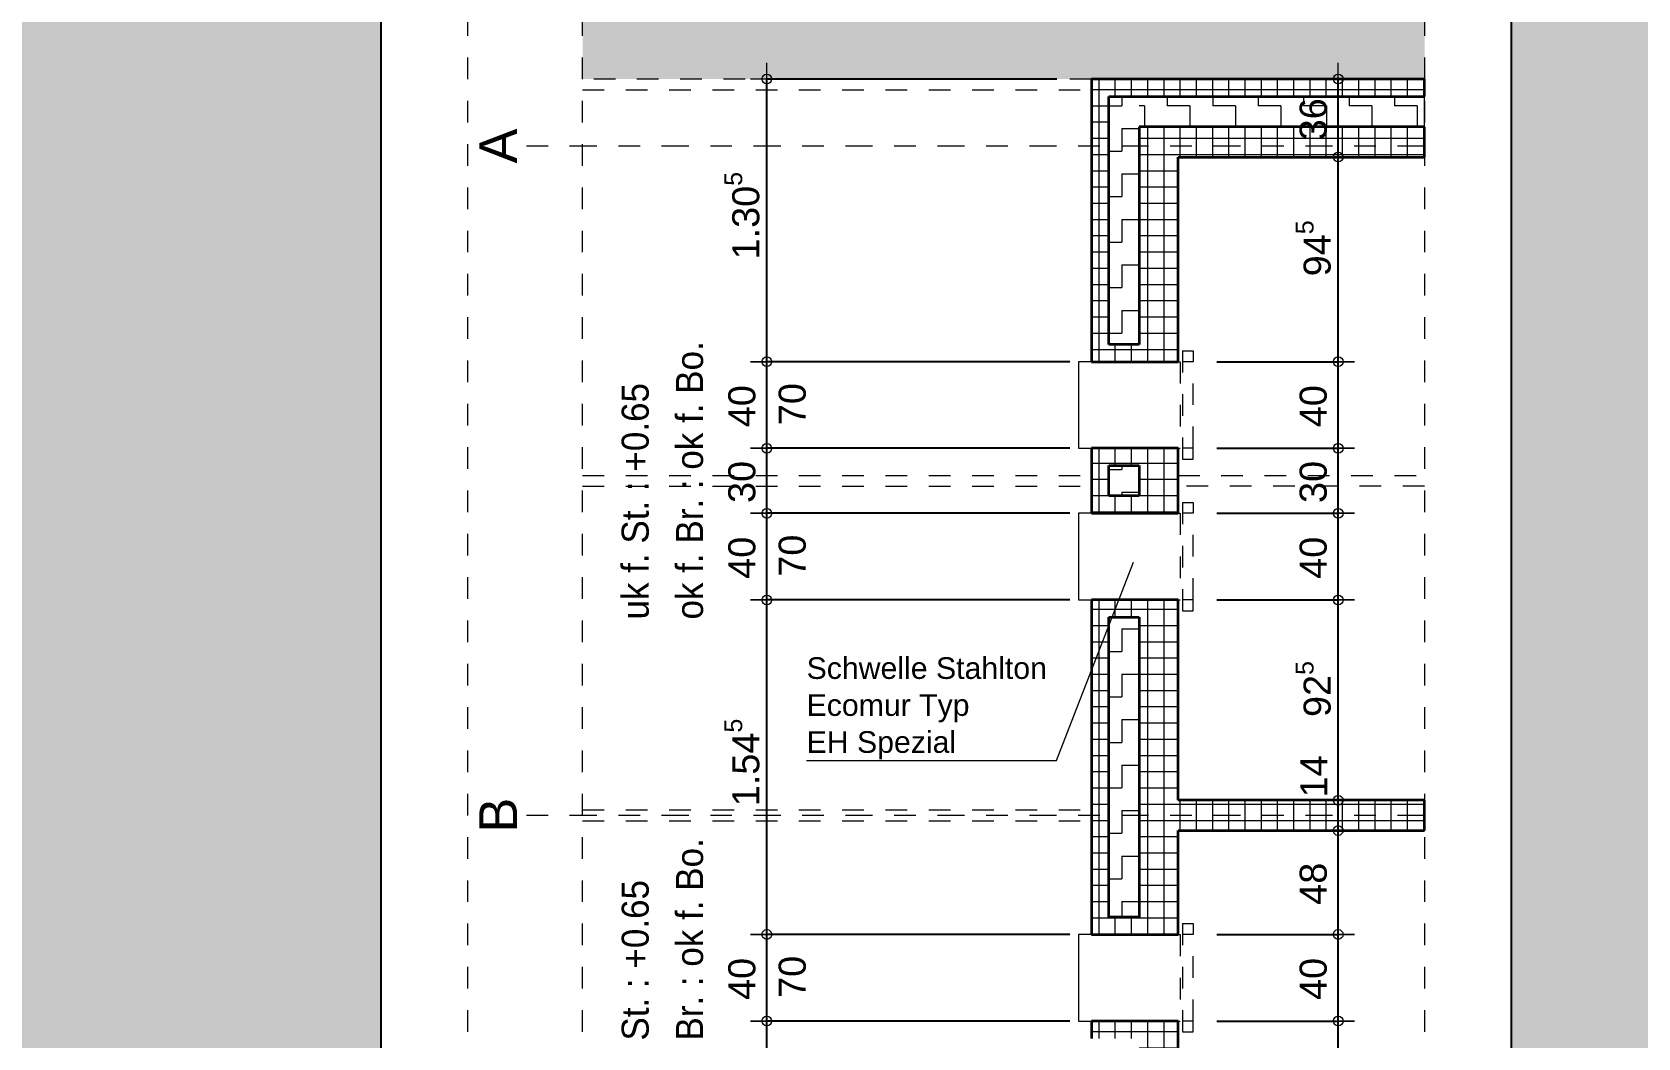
# Model space of a CAD drawing. Header units: metres. Extents: x -117 to -12, y 122 to 163.
# Drawn here: x -89.46 to -82.04, y 149.52 to 154.16 of the extents above; entities that cross this region are included whole.
import ezdxf

# ---------------------------------------------------------------- set-up
doc = ezdxf.new("R2010")
doc.units = ezdxf.units.M
doc.header["$PDMODE"] = 65
for name, pattern in [('AUSGEZOGEN', [0]), ('GETRENNT2_S10', [0.255, 0.125, -0.065, 0, -0.065]), ('STRICHLINIE2_S3', [0.125, 0.075, -0.05]), ('STRICHLINIE_S4', [0.165, 0.125, -0.04]), ('VERDECKT2_S2', [0.09, 0.05, -0.04])]:
    doc.linetypes.add(name, pattern=pattern)
for name, color, linetype, lineweight in [('XR$1$Bauachsen_grob', 7, 'GETRENNT2_S10', 13), ('XR$1$Bauherr', 203, 'VERDECKT2_S2', 13), ('XR$1$Beton_verdeckt_vorne', 7, 'STRICHLINIE2_S3', 13), ('XR$1$Daemmung', 7, 'AUSGEZOGEN', 18), ('XR$1$Detailierung_Allgemein', 7, 'AUSGEZOGEN', 13), ('XR$1$Fensterbank', 7, 'AUSGEZOGEN', 13), ('XR$1$Gartenanlagen', 117, 'STRICHLINIE_S4', 13), ('XR$1$Hilfskonstruktion', 5, 'VERDECKT2_S2', 13), ('XR$1$Text_Koten', 7, 'AUSGEZOGEN', 25), ('XR$1$Text_Werkplan_Ausfuehrung', 7, 'AUSGEZOGEN', 25), ('XR$1$Wand_Fertigelement', 7, 'AUSGEZOGEN', 35), ('XR$1$Werkplan-_Ausfuehrungsmasse', 7, 'AUSGEZOGEN', 13)]:
    doc.layers.add(name, color=color, linetype=linetype, lineweight=lineweight)
doc.styles.add('ARIAL', font='ARIAL.TTF')
doc.dimstyles.new('_DIMSTYLE_10', dxfattribs={"dimtxt": 0.125, "dimasz": 0.15, "dimexe": 0, "dimexo": 0, "dimgap": 0.0625, "dimtad": 2, "dimdec": 1, "dimlfac": 100, "dimrnd": 0.5, "dimzin": 4, "dimdsep": 46, "dimtxsty": 'ARIAL', "dimblk1": 'ALL_ML_KREIS', "dimblk2": 'ALL_ML_KREIS', "dimsah": 1, "dimcen": 0, "dimclrd": 256, "dimclre": 256, "dimclrt": 256, "dimadec": 0, "dimazin": 0, "dimtfac": 1, "dimtdec": 0, "dimtix": 1, "dimtmove": 2, "dimatfit": 3, "dimfxl": 0, "dimtvp": 1.2, "dimtzin": 0, "dimlwd": 0, "dimlwe": -1, "dimarcsym": 0})
doc.dimstyles.new('_DIMSTYLE_11', dxfattribs={"dimtxt": 0.125, "dimasz": 0.15, "dimexe": 0, "dimexo": 0, "dimgap": 0.0625, "dimtad": 2, "dimdec": 3, "dimrnd": 0.005, "dimzin": 4, "dimdsep": 46, "dimtxsty": 'ARIAL', "dimblk1": 'ALL_ML_KREIS', "dimblk2": 'ALL_ML_KREIS', "dimsah": 1, "dimcen": 0, "dimclrd": 256, "dimclre": 256, "dimclrt": 256, "dimadec": 0, "dimazin": 0, "dimtfac": 1, "dimtdec": 0, "dimtix": 1, "dimtmove": 2, "dimatfit": 3, "dimfxl": 0, "dimtzin": 0, "dimlwd": 0, "dimlwe": -1, "dimarcsym": 0})
doc.dimstyles.new('_DIMSTYLE_34', dxfattribs={"dimtxt": 0.125, "dimasz": 0.15, "dimexe": 0, "dimexo": 0, "dimgap": 0.0625, "dimtad": 2, "dimdec": 1, "dimlfac": 100, "dimrnd": 0.1, "dimzin": 4, "dimdsep": 46, "dimtxsty": 'ARIAL', "dimblk1": 'ALL_ML_KREIS', "dimblk2": 'ALL_ML_KREIS', "dimsah": 1, "dimcen": 0, "dimclrd": 256, "dimclre": 256, "dimclrt": 256, "dimadec": 0, "dimazin": 0, "dimtfac": 1, "dimtdec": 0, "dimtix": 1, "dimtmove": 2, "dimatfit": 3, "dimfxl": 0, "dimtzin": 0, "dimlwd": 0, "dimlwe": -1, "dimarcsym": 0})
doc.dimstyles.new('_DIMSTYLE_37', dxfattribs={"dimtxt": 0.125, "dimasz": 0.15, "dimexe": 0, "dimexo": 0, "dimgap": 0.0625, "dimtad": 2, "dimdec": 1, "dimlfac": 100, "dimrnd": 0.1, "dimzin": 4, "dimdsep": 46, "dimtxsty": 'ARIAL', "dimblk1": 'ALL_ML_KREIS', "dimblk2": 'ALL_ML_KREIS', "dimsah": 1, "dimcen": 0, "dimclrd": 256, "dimclre": 256, "dimclrt": 256, "dimadec": 0, "dimazin": 0, "dimtfac": 1, "dimtdec": 0, "dimtix": 1, "dimtmove": 2, "dimatfit": 3, "dimfxl": 0, "dimtvp": 1.2, "dimtzin": 0, "dimlwd": 0, "dimlwe": -1, "dimarcsym": 0})
pattern_1 = [(0, (0, 0), (0, 0.075), []), (90, (0, 0), (-0.075, 5e-18), [])]
pattern_2 = [(270, (0.21, -0.21), (0.105, -0.105), [0.105, -0.105]), (360, (0.21, -0.21), (0.105, 0.105), [0.105, -0.105])]

# ---------------------------------------------------------------- blocks, each defined once
blk = doc.blocks.new('ALL_ML_KREIS')
at = {"color": 0, "linetype": 'ByBlock', "lineweight": -2}
for p, q in [((0, -0.5), (0, 0.5)), ((-1, 0), (0.5, 0))]:
    blk.add_line(p, q, dxfattribs=at)
blk.add_circle((0, 0), 0.15, dxfattribs=at)
blk = doc.blocks.new('*D230')
at = {"layer": 'DEFPOINTS'}
for p in [(-84.5601, 149.598), (-86.0601, 148.053), (-84.5601, 148.053)]:
    blk.add_point(p, dxfattribs=at)
at = {"layer": 'XR$1$Werkplan-_Ausfuehrungsmasse', "lineweight": -2}
for p, q in [((-84.6601, 149.598), (-86.0601, 149.598)), ((-86.0601, 148.053), (-86.0601, 149.598)), ((-84.6601, 148.053), (-86.0601, 148.053))]:
    blk.add_line(p, q, dxfattribs=at)
at = {"layer": 'XR$1$Werkplan-_Ausfuehrungsmasse', "xscale": 0.15, "yscale": 0.15, "zscale": 0.15}
for p, rotation in [((-86.0601, 149.598), 90), ((-86.0601, 148.053), 270)]:
    blk.add_blockref('ALL_ML_KREIS', p, dxfattribs=dict(at, rotation=rotation))
at = {"layer": 'XR$1$Werkplan-_Ausfuehrungsmasse', "insert": (-86.1748, 148.8473), "char_height": 0.125, "width": 0.625, "attachment_point": 5, "rotation": 90, "style": 'ARIAL'}
blk.add_mtext('\\A1;{\\A1;{1.54\\H0.082500;\\S5^ ;}}', dxfattribs=at)
blk = doc.blocks.new('*D231')
at = {"layer": 'DEFPOINTS'}
for p in [(-84.5601, 149.998), (-86.0601, 149.598), (-84.5601, 149.598)]:
    blk.add_point(p, dxfattribs=at)
at = {"layer": 'XR$1$Werkplan-_Ausfuehrungsmasse', "lineweight": -2}
for p, q in [((-84.6601, 149.998), (-86.0601, 149.998)), ((-86.0601, 149.598), (-86.0601, 149.998)), ((-84.6601, 149.598), (-86.0601, 149.598))]:
    blk.add_line(p, q, dxfattribs=at)
at = {"layer": 'XR$1$Werkplan-_Ausfuehrungsmasse', "xscale": 0.15, "yscale": 0.15, "zscale": 0.15}
for p, rotation in [((-86.0601, 149.998), 90), ((-86.0601, 149.598), 270)]:
    blk.add_blockref('ALL_ML_KREIS', p, dxfattribs=dict(at, rotation=rotation))
at = {"layer": 'XR$1$Werkplan-_Ausfuehrungsmasse', "insert": (-86.1748, 149.7926), "char_height": 0.125, "width": 0.5, "attachment_point": 5, "rotation": 90, "style": 'ARIAL'}
blk.add_mtext('\\A1;{\\A1;{40\\H0.082500;\\S^ ;}}', dxfattribs=at)
at = {"layer": 'XR$1$Werkplan-_Ausfuehrungsmasse', "insert": (-86.0054, 149.7051), "char_height": 0.125, "width": 0.00625, "attachment_point": 1, "rotation": 90, "line_spacing_factor": 0.60241, "style": 'ARIAL'}
blk.add_mtext('\\A1;{70\\H0.082500;\\S^ ;}', dxfattribs=at)
blk = doc.blocks.new('*D232')
at = {"layer": 'DEFPOINTS'}
for p in [(-84.5601, 151.543), (-86.0601, 149.998), (-84.5601, 149.998)]:
    blk.add_point(p, dxfattribs=at)
at = {"layer": 'XR$1$Werkplan-_Ausfuehrungsmasse', "lineweight": -2}
for p, q in [((-84.6601, 151.543), (-86.0601, 151.543)), ((-86.0601, 149.998), (-86.0601, 151.543)), ((-84.6601, 149.998), (-86.0601, 149.998))]:
    blk.add_line(p, q, dxfattribs=at)
at = {"layer": 'XR$1$Werkplan-_Ausfuehrungsmasse', "xscale": 0.15, "yscale": 0.15, "zscale": 0.15}
for p, rotation in [((-86.0601, 151.543), 90), ((-86.0601, 149.998), 270)]:
    blk.add_blockref('ALL_ML_KREIS', p, dxfattribs=dict(at, rotation=rotation))
at = {"layer": 'XR$1$Werkplan-_Ausfuehrungsmasse', "insert": (-86.1748, 150.7923), "char_height": 0.125, "width": 0.625, "attachment_point": 5, "rotation": 90, "style": 'ARIAL'}
blk.add_mtext('\\A1;{\\A1;{1.54\\H0.082500;\\S5^ ;}}', dxfattribs=at)
blk = doc.blocks.new('*D233')
at = {"layer": 'DEFPOINTS'}
for p in [(-84.5601, 151.943), (-86.0601, 151.543), (-84.5601, 151.543)]:
    blk.add_point(p, dxfattribs=at)
at = {"layer": 'XR$1$Werkplan-_Ausfuehrungsmasse', "lineweight": -2}
for p, q in [((-84.6601, 151.943), (-86.0601, 151.943)), ((-86.0601, 151.543), (-86.0601, 151.943)), ((-84.6601, 151.543), (-86.0601, 151.543))]:
    blk.add_line(p, q, dxfattribs=at)
at = {"layer": 'XR$1$Werkplan-_Ausfuehrungsmasse', "xscale": 0.15, "yscale": 0.15, "zscale": 0.15}
for p, rotation in [((-86.0601, 151.943), 90), ((-86.0601, 151.543), 270)]:
    blk.add_blockref('ALL_ML_KREIS', p, dxfattribs=dict(at, rotation=rotation))
at = {"layer": 'XR$1$Werkplan-_Ausfuehrungsmasse', "insert": (-86.1748, 151.7376), "char_height": 0.125, "width": 0.5, "attachment_point": 5, "rotation": 90, "style": 'ARIAL'}
blk.add_mtext('\\A1;{\\A1;{40\\H0.082500;\\S^ ;}}', dxfattribs=at)
at = {"layer": 'XR$1$Werkplan-_Ausfuehrungsmasse', "insert": (-86.0054, 151.6501), "char_height": 0.125, "width": 0.00625, "attachment_point": 1, "rotation": 90, "line_spacing_factor": 0.60241, "style": 'ARIAL'}
blk.add_mtext('\\A1;{70\\H0.082500;\\S^ ;}', dxfattribs=at)
blk = doc.blocks.new('*D234')
at = {"layer": 'DEFPOINTS'}
for p in [(-84.5601, 152.243), (-86.0601, 151.943), (-84.5601, 151.943)]:
    blk.add_point(p, dxfattribs=at)
at = {"layer": 'XR$1$Werkplan-_Ausfuehrungsmasse', "lineweight": -2}
for p, q in [((-84.6601, 152.243), (-86.0601, 152.243)), ((-86.0601, 151.943), (-86.0601, 152.243)), ((-84.6601, 151.943), (-86.0601, 151.943))]:
    blk.add_line(p, q, dxfattribs=at)
at = {"layer": 'XR$1$Werkplan-_Ausfuehrungsmasse', "xscale": 0.15, "yscale": 0.15, "zscale": 0.15}
for p, rotation in [((-86.0601, 152.243), 90), ((-86.0601, 151.943), 270)]:
    blk.add_blockref('ALL_ML_KREIS', p, dxfattribs=dict(at, rotation=rotation))
at = {"layer": 'XR$1$Werkplan-_Ausfuehrungsmasse', "insert": (-86.1749, 152.0876), "char_height": 0.125, "width": 0.5, "attachment_point": 5, "rotation": 90, "style": 'ARIAL'}
blk.add_mtext('\\A1;{\\A1;{30\\H0.082500;\\S^ ;}}', dxfattribs=at)
blk = doc.blocks.new('*D235')
at = {"layer": 'DEFPOINTS'}
for p in [(-84.5601, 152.643), (-86.0601, 152.243), (-84.5601, 152.243)]:
    blk.add_point(p, dxfattribs=at)
at = {"layer": 'XR$1$Werkplan-_Ausfuehrungsmasse', "lineweight": -2}
for p, q in [((-84.6601, 152.643), (-86.0601, 152.643)), ((-86.0601, 152.243), (-86.0601, 152.643)), ((-84.6601, 152.243), (-86.0601, 152.243))]:
    blk.add_line(p, q, dxfattribs=at)
at = {"layer": 'XR$1$Werkplan-_Ausfuehrungsmasse', "xscale": 0.15, "yscale": 0.15, "zscale": 0.15}
for p, rotation in [((-86.0601, 152.643), 90), ((-86.0601, 152.243), 270)]:
    blk.add_blockref('ALL_ML_KREIS', p, dxfattribs=dict(at, rotation=rotation))
at = {"layer": 'XR$1$Werkplan-_Ausfuehrungsmasse', "insert": (-86.1748, 152.4376), "char_height": 0.125, "width": 0.5, "attachment_point": 5, "rotation": 90, "style": 'ARIAL'}
blk.add_mtext('\\A1;{\\A1;{40\\H0.082500;\\S^ ;}}', dxfattribs=at)
at = {"layer": 'XR$1$Werkplan-_Ausfuehrungsmasse', "insert": (-86.0054, 152.3501), "char_height": 0.125, "width": 0.00625, "attachment_point": 1, "rotation": 90, "line_spacing_factor": 0.60241, "style": 'ARIAL'}
blk.add_mtext('\\A1;{70\\H0.082500;\\S^ ;}', dxfattribs=at)
blk = doc.blocks.new('*D236')
at = {"layer": 'DEFPOINTS'}
for p in [(-84.5601, 153.948), (-86.0601, 152.643), (-84.5601, 152.643)]:
    blk.add_point(p, dxfattribs=at)
at = {"layer": 'XR$1$Werkplan-_Ausfuehrungsmasse', "lineweight": -2}
for p, q in [((-84.7201, 153.948), (-86.0601, 153.948)), ((-86.0601, 152.643), (-86.0601, 153.948)), ((-84.6601, 152.643), (-86.0601, 152.643))]:
    blk.add_line(p, q, dxfattribs=at)
at = {"layer": 'XR$1$Werkplan-_Ausfuehrungsmasse', "xscale": 0.15, "yscale": 0.15, "zscale": 0.15}
for p, rotation in [((-86.0601, 153.948), 90), ((-86.0601, 152.643), 270)]:
    blk.add_blockref('ALL_ML_KREIS', p, dxfattribs=dict(at, rotation=rotation))
at = {"layer": 'XR$1$Werkplan-_Ausfuehrungsmasse', "insert": (-86.1749, 153.3173), "char_height": 0.125, "width": 0.625, "attachment_point": 5, "rotation": 90, "style": 'ARIAL'}
blk.add_mtext('\\A1;{\\A1;{1.30\\H0.082500;\\S5^ ;}}', dxfattribs=at)
blk = doc.blocks.new('*D244')
at = {"layer": 'DEFPOINTS'}
for p in [(-84.1601, 149.598), (-84.1601, 149.118), (-83.4201, 149.118)]:
    blk.add_point(p, dxfattribs=at)
at = {"layer": 'XR$1$Werkplan-_Ausfuehrungsmasse', "lineweight": -2}
for p, q in [((-83.9801, 149.598), (-83.4201, 149.598)), ((-83.4201, 149.118), (-83.4201, 149.598)), ((-83.9801, 149.118), (-83.4201, 149.118))]:
    blk.add_line(p, q, dxfattribs=at)
at = {"layer": 'XR$1$Werkplan-_Ausfuehrungsmasse', "xscale": 0.15, "yscale": 0.15, "zscale": 0.15}
for p, rotation in [((-83.4201, 149.598), 90), ((-83.4201, 149.118), 270)]:
    blk.add_blockref('ALL_ML_KREIS', p, dxfattribs=dict(at, rotation=rotation))
at = {"layer": 'XR$1$Werkplan-_Ausfuehrungsmasse', "insert": (-83.5348, 149.3523), "char_height": 0.125, "width": 0.5, "attachment_point": 5, "rotation": 90, "style": 'ARIAL'}
blk.add_mtext('\\A1;{\\A1;{48\\H0.082500;\\S^ ;}}', dxfattribs=at)
blk = doc.blocks.new('*D245')
at = {"layer": 'DEFPOINTS'}
for p in [(-84.1601, 149.998), (-84.1601, 149.598), (-83.4201, 149.598)]:
    blk.add_point(p, dxfattribs=at)
at = {"layer": 'XR$1$Werkplan-_Ausfuehrungsmasse', "lineweight": -2}
for p, q in [((-83.9801, 149.998), (-83.4201, 149.998)), ((-83.4201, 149.598), (-83.4201, 149.998)), ((-83.9801, 149.598), (-83.4201, 149.598))]:
    blk.add_line(p, q, dxfattribs=at)
at = {"layer": 'XR$1$Werkplan-_Ausfuehrungsmasse', "xscale": 0.15, "yscale": 0.15, "zscale": 0.15}
for p, rotation in [((-83.4201, 149.998), 90), ((-83.4201, 149.598), 270)]:
    blk.add_blockref('ALL_ML_KREIS', p, dxfattribs=dict(at, rotation=rotation))
at = {"layer": 'XR$1$Werkplan-_Ausfuehrungsmasse', "insert": (-83.5348, 149.7926), "char_height": 0.125, "width": 0.5, "attachment_point": 5, "rotation": 90, "style": 'ARIAL'}
blk.add_mtext('\\A1;{\\A1;{40\\H0.082500;\\S^ ;}}', dxfattribs=at)
blk = doc.blocks.new('*D246')
at = {"layer": 'DEFPOINTS'}
for p in [(-84.1601, 150.478), (-84.1601, 149.998), (-83.4201, 149.998)]:
    blk.add_point(p, dxfattribs=at)
at = {"layer": 'XR$1$Werkplan-_Ausfuehrungsmasse', "lineweight": -2}
for p, q in [((-83.9801, 150.478), (-83.4201, 150.478)), ((-83.4201, 149.998), (-83.4201, 150.478)), ((-83.9801, 149.998), (-83.4201, 149.998))]:
    blk.add_line(p, q, dxfattribs=at)
at = {"layer": 'XR$1$Werkplan-_Ausfuehrungsmasse', "xscale": 0.15, "yscale": 0.15, "zscale": 0.15}
for p, rotation in [((-83.4201, 150.478), 90), ((-83.4201, 149.998), 270)]:
    blk.add_blockref('ALL_ML_KREIS', p, dxfattribs=dict(at, rotation=rotation))
at = {"layer": 'XR$1$Werkplan-_Ausfuehrungsmasse', "insert": (-83.5348, 150.2323), "char_height": 0.125, "width": 0.5, "attachment_point": 5, "rotation": 90, "style": 'ARIAL'}
blk.add_mtext('\\A1;{\\A1;{48\\H0.082500;\\S^ ;}}', dxfattribs=at)
blk = doc.blocks.new('*D247')
at = {"layer": 'DEFPOINTS'}
for p in [(-84.1601, 150.618), (-84.1601, 150.478), (-83.4201, 150.478)]:
    blk.add_point(p, dxfattribs=at)
at = {"layer": 'XR$1$Werkplan-_Ausfuehrungsmasse', "lineweight": -2}
for p, q in [((-83.9801, 150.618), (-83.4201, 150.618)), ((-83.4201, 150.478), (-83.4201, 150.618)), ((-83.9801, 150.478), (-83.4201, 150.478))]:
    blk.add_line(p, q, dxfattribs=at)
at = {"layer": 'XR$1$Werkplan-_Ausfuehrungsmasse', "xscale": 0.15, "yscale": 0.15, "zscale": 0.15}
for p, rotation in [((-83.4201, 150.618), 90), ((-83.4201, 150.478), 270)]:
    blk.add_blockref('ALL_ML_KREIS', p, dxfattribs=dict(at, rotation=rotation))
at = {"layer": 'XR$1$Werkplan-_Ausfuehrungsmasse', "insert": (-83.5326, 150.728), "char_height": 0.125, "width": 0.5, "attachment_point": 5, "rotation": 90, "style": 'ARIAL'}
blk.add_mtext('\\A1;{\\A1;{14\\H0.082500;\\S^ ;}}', dxfattribs=at)
blk = doc.blocks.new('*D248')
at = {"layer": 'DEFPOINTS'}
for p in [(-84.1601, 151.543), (-84.1601, 150.618), (-83.4201, 150.618)]:
    blk.add_point(p, dxfattribs=at)
at = {"layer": 'XR$1$Werkplan-_Ausfuehrungsmasse', "lineweight": -2}
for p, q in [((-83.9801, 151.543), (-83.4201, 151.543)), ((-83.4201, 150.618), (-83.4201, 151.543)), ((-83.9801, 150.618), (-83.4201, 150.618))]:
    blk.add_line(p, q, dxfattribs=at)
at = {"layer": 'XR$1$Werkplan-_Ausfuehrungsmasse', "xscale": 0.15, "yscale": 0.15, "zscale": 0.15}
for p, rotation in [((-83.4201, 151.543), 90), ((-83.4201, 150.618), 270)]:
    blk.add_blockref('ALL_ML_KREIS', p, dxfattribs=dict(at, rotation=rotation))
at = {"layer": 'XR$1$Werkplan-_Ausfuehrungsmasse', "insert": (-83.5348, 151.1314), "char_height": 0.125, "width": 0.5, "attachment_point": 5, "rotation": 90, "style": 'ARIAL'}
blk.add_mtext('\\A1;{\\A1;{92\\H0.082500;\\S5^ ;}}', dxfattribs=at)
blk = doc.blocks.new('*D249')
at = {"layer": 'DEFPOINTS'}
for p in [(-84.1601, 151.943), (-84.1601, 151.543), (-83.4201, 151.543)]:
    blk.add_point(p, dxfattribs=at)
at = {"layer": 'XR$1$Werkplan-_Ausfuehrungsmasse', "lineweight": -2}
for p, q in [((-83.9801, 151.943), (-83.4201, 151.943)), ((-83.4201, 151.543), (-83.4201, 151.943)), ((-83.9801, 151.543), (-83.4201, 151.543))]:
    blk.add_line(p, q, dxfattribs=at)
at = {"layer": 'XR$1$Werkplan-_Ausfuehrungsmasse', "xscale": 0.15, "yscale": 0.15, "zscale": 0.15}
for p, rotation in [((-83.4201, 151.943), 90), ((-83.4201, 151.543), 270)]:
    blk.add_blockref('ALL_ML_KREIS', p, dxfattribs=dict(at, rotation=rotation))
at = {"layer": 'XR$1$Werkplan-_Ausfuehrungsmasse', "insert": (-83.5348, 151.7376), "char_height": 0.125, "width": 0.5, "attachment_point": 5, "rotation": 90, "style": 'ARIAL'}
blk.add_mtext('\\A1;{\\A1;{40\\H0.082500;\\S^ ;}}', dxfattribs=at)
blk = doc.blocks.new('*D250')
at = {"layer": 'DEFPOINTS'}
for p in [(-84.1601, 152.243), (-84.1601, 151.943), (-83.4201, 151.943)]:
    blk.add_point(p, dxfattribs=at)
at = {"layer": 'XR$1$Werkplan-_Ausfuehrungsmasse', "lineweight": -2}
for p, q in [((-83.9801, 152.243), (-83.4201, 152.243)), ((-83.4201, 151.943), (-83.4201, 152.243)), ((-83.9801, 151.943), (-83.4201, 151.943))]:
    blk.add_line(p, q, dxfattribs=at)
at = {"layer": 'XR$1$Werkplan-_Ausfuehrungsmasse', "xscale": 0.15, "yscale": 0.15, "zscale": 0.15}
for p, rotation in [((-83.4201, 152.243), 90), ((-83.4201, 151.943), 270)]:
    blk.add_blockref('ALL_ML_KREIS', p, dxfattribs=dict(at, rotation=rotation))
at = {"layer": 'XR$1$Werkplan-_Ausfuehrungsmasse', "insert": (-83.5349, 152.0876), "char_height": 0.125, "width": 0.5, "attachment_point": 5, "rotation": 90, "style": 'ARIAL'}
blk.add_mtext('\\A1;{\\A1;{30\\H0.082500;\\S^ ;}}', dxfattribs=at)
blk = doc.blocks.new('*D251')
at = {"layer": 'DEFPOINTS'}
for p in [(-84.1601, 152.643), (-84.1601, 152.243), (-83.4201, 152.243)]:
    blk.add_point(p, dxfattribs=at)
at = {"layer": 'XR$1$Werkplan-_Ausfuehrungsmasse', "lineweight": -2}
for p, q in [((-83.9801, 152.643), (-83.4201, 152.643)), ((-83.4201, 152.243), (-83.4201, 152.643)), ((-83.9801, 152.243), (-83.4201, 152.243))]:
    blk.add_line(p, q, dxfattribs=at)
at = {"layer": 'XR$1$Werkplan-_Ausfuehrungsmasse', "xscale": 0.15, "yscale": 0.15, "zscale": 0.15}
for p, rotation in [((-83.4201, 152.643), 90), ((-83.4201, 152.243), 270)]:
    blk.add_blockref('ALL_ML_KREIS', p, dxfattribs=dict(at, rotation=rotation))
at = {"layer": 'XR$1$Werkplan-_Ausfuehrungsmasse', "insert": (-83.5348, 152.4376), "char_height": 0.125, "width": 0.5, "attachment_point": 5, "rotation": 90, "style": 'ARIAL'}
blk.add_mtext('\\A1;{\\A1;{40\\H0.082500;\\S^ ;}}', dxfattribs=at)
blk = doc.blocks.new('*D252')
at = {"layer": 'DEFPOINTS'}
for p in [(-84.1601, 153.588), (-84.1601, 152.643), (-83.4201, 152.643)]:
    blk.add_point(p, dxfattribs=at)
at = {"layer": 'XR$1$Werkplan-_Ausfuehrungsmasse', "lineweight": -2}
for p, q in [((-83.9801, 153.588), (-83.4201, 153.588)), ((-83.4201, 152.643), (-83.4201, 153.588)), ((-83.9801, 152.643), (-83.4201, 152.643))]:
    blk.add_line(p, q, dxfattribs=at)
at = {"layer": 'XR$1$Werkplan-_Ausfuehrungsmasse', "xscale": 0.15, "yscale": 0.15, "zscale": 0.15}
for p, rotation in [((-83.4201, 153.588), 90), ((-83.4201, 152.643), 270)]:
    blk.add_blockref('ALL_ML_KREIS', p, dxfattribs=dict(at, rotation=rotation))
at = {"layer": 'XR$1$Werkplan-_Ausfuehrungsmasse', "insert": (-83.5348, 153.1664), "char_height": 0.125, "width": 0.5, "attachment_point": 5, "rotation": 90, "style": 'ARIAL'}
blk.add_mtext('\\A1;{\\A1;{94\\H0.082500;\\S5^ ;}}', dxfattribs=at)
blk = doc.blocks.new('*D253')
at = {"layer": 'DEFPOINTS'}
for p in [(-84.5601, 153.948), (-84.1601, 153.588), (-83.4201, 153.588)]:
    blk.add_point(p, dxfattribs=at)
at = {"layer": 'XR$1$Werkplan-_Ausfuehrungsmasse', "lineweight": -2}
for p, q in [((-83.9801, 153.948), (-83.4201, 153.948)), ((-83.4201, 153.588), (-83.4201, 153.948)), ((-83.9801, 153.588), (-83.4201, 153.588))]:
    blk.add_line(p, q, dxfattribs=at)
at = {"layer": 'XR$1$Werkplan-_Ausfuehrungsmasse', "xscale": 0.15, "yscale": 0.15, "zscale": 0.15}
for p, rotation in [((-83.4201, 153.948), 90), ((-83.4201, 153.588), 270)]:
    blk.add_blockref('ALL_ML_KREIS', p, dxfattribs=dict(at, rotation=rotation))
at = {"layer": 'XR$1$Werkplan-_Ausfuehrungsmasse', "insert": (-83.5349, 153.7624), "char_height": 0.125, "width": 0.5, "attachment_point": 5, "rotation": 90, "style": 'ARIAL'}
blk.add_mtext('\\A1;{\\A1;{36\\H0.082500;\\S^ ;}}', dxfattribs=at)
blk = doc.blocks.new('COMPLEXOBJECT_20')
at = {"layer": 'XR$1$Bauachsen_grob', "color": 8}
for p, q in [((-83.0212, 153.638), (-87.1704, 153.638)), ((-83.0212, 150.548), (-87.1704, 150.548))]:
    blk.add_line(p, q, dxfattribs=at)
at = {"layer": 'XR$1$Bauachsen_grob', "color": 8, "linetype": 'AUSGEZOGEN', "lineweight": 13, "char_height": 0.175, "width": 0.249662, "attachment_point": 9, "rotation": 90, "style": 'ARIAL'}
for s, insert in [('\\W0.99;A', (-87.214, 153.7197)), ('\\W0.99;B', (-87.214, 150.6297))]:
    blk.add_mtext(s, dxfattribs=dict(at, insert=insert))
blk = doc.blocks.new('COMPLEXOBJECT_21')
at = {"layer": 'XR$1$Detailierung_Allgemein', "lineweight": 25}
for p, q in [((-87.8415, 144.748), (-87.8415, 155.348)), ((-82.6212, 155.348), (-82.6212, 144.748))]:
    blk.add_line(p, q, dxfattribs=at)

msp = doc.modelspace()

# ---------------------------------------------------------------- hatches: boundary and pattern name
at = {"layer": 'XR$1$Daemmung', "linetype": 'AUSGEZOGEN', "lineweight": 13}
h = msp.add_hatch(dxfattribs=at)
h.set_pattern_fill('MUSTER', color=256, scale=0.105, angle=270, style=0, pattern_type=2)
h.set_pattern_definition(pattern_2)
h.paths.add_polyline_path([(-84.4801, 153.868), (-84.4801, 152.723), (-84.3401, 152.723), (-84.3401, 153.868)], flags=0)
h = msp.add_hatch(dxfattribs=at)
h.set_pattern_fill('MUSTER', color=256, scale=0.105, angle=180, style=0, pattern_type=2)
h.set_pattern_definition([(180, (-0.21, -0.21), (-0.105, -0.105), [0.105, -0.105]), (270, (-0.21, -0.21), (0.105, -0.105), [0.105, -0.105])])
h.paths.add_polyline_path([(-83.0212, 153.868), (-84.3401, 153.868), (-84.3401, 153.728), (-83.0212, 153.728)], flags=0)
h = msp.add_hatch(dxfattribs=at)
h.set_pattern_fill('MUSTER', color=256, scale=0.105, angle=270, style=0, pattern_type=2)
h.set_pattern_definition(pattern_2)
h.paths.add_polyline_path([(-84.4801, 152.163), (-84.4801, 152.023), (-84.3401, 152.023), (-84.3401, 152.163)], flags=0)
h = msp.add_hatch(dxfattribs=at)
h.set_pattern_fill('MUSTER', color=256, scale=0.105, angle=270, style=0, pattern_type=2)
h.set_pattern_definition(pattern_2)
h.paths.add_polyline_path([(-84.4801, 151.463), (-84.4801, 150.078), (-84.3401, 150.078), (-84.3401, 151.463)], flags=0)
at = {"layer": 'XR$1$Gartenanlagen', "linetype": 'AUSGEZOGEN', "lineweight": -3}
h = msp.add_hatch(color=254, dxfattribs=at)
h.paths.add_polyline_path([(-28.4581, 146.738), (-28.4581, 149.458), (-28.4581, 149.758), (-30.393, 151.7134), (-32.1607, 149.9457), (-33.9285, 151.7134), (-35.6963, 149.9457), (-37.464, 151.7134), (-39.2318, 149.9457), (-45.449, 156.158), (-71.7431, 156.158), (-71.7431, 146.738)])
h.paths.add_polyline_path([(-80.8054, 151.7796), (-80.8054, 156.158), (-98.7957, 156.158), (-99.026, 156.1587), (-99.026, 156.158), (-99.1625, 156.0402), (-104.6764, 151.253), (-108.8664, 122.9999), (-31.5181, 122.8431), (-31.5181, 132.438), (-71.6081, 132.438), (-71.6081, 135.438), (-72.4331, 135.438), (-72.4331, 135.378), (-73.4331, 135.378), (-73.4331, 135.438), (-80.1306, 135.438), (-80.1306, 143.738), (-75.4451, 143.738), (-75.4451, 151.7796)])
h.paths.add_polyline_path([(-83.0212, 153.948), (-83.0212, 154.448), (-86.9116, 154.448), (-86.9116, 153.948)])
h.paths.add_polyline_path([(-86.9116, 145.648), (-86.9116, 145.148), (-83.0212, 145.148), (-83.0212, 145.648)])
h.paths.add_polyline_path([(-87.8415, 144.748), (-87.8415, 155.348), (-82.6212, 155.348), (-82.6212, 144.748)], flags=16)
at = {"layer": 'XR$1$Wand_Fertigelement', "lineweight": 13}
h = msp.add_hatch(dxfattribs=at)
h.set_pattern_fill('SCHRAFFUR_7', color=256, scale=0.05, style=0, pattern_type=2)
h.set_pattern_definition(pattern_1)
h.paths.add_polyline_path([(-84.5601, 153.948), (-84.5601, 152.723), (-84.4801, 152.723), (-84.4801, 153.948)], flags=0)
h = msp.add_hatch(dxfattribs=at)
h.set_pattern_fill('SCHRAFFUR_7', color=256, scale=0.05, style=0, pattern_type=2)
h.set_pattern_definition(pattern_1)
h.paths.add_polyline_path([(-83.0212, 153.948), (-84.4801, 153.948), (-84.4801, 153.868), (-83.0212, 153.868)], flags=0)
h = msp.add_hatch(dxfattribs=at)
h.set_pattern_fill('SCHRAFFUR_7', color=256, scale=0.05, style=0, pattern_type=2)
h.set_pattern_definition(pattern_1)
h.paths.add_polyline_path([(-84.3401, 153.728), (-84.3401, 152.643), (-84.1601, 152.643), (-84.1601, 153.728)], flags=0)
h = msp.add_hatch(dxfattribs=at)
h.set_pattern_fill('SCHRAFFUR_7', color=256, scale=0.05, style=0, pattern_type=2)
h.set_pattern_definition(pattern_1)
h.paths.add_polyline_path([(-83.0212, 153.728), (-84.1601, 153.728), (-84.1601, 153.588), (-83.0212, 153.588)], flags=0)
h = msp.add_hatch(dxfattribs=at)
h.set_pattern_fill('SCHRAFFUR_7', color=256, scale=0.05, style=0, pattern_type=2)
h.set_pattern_definition(pattern_1)
h.paths.add_polyline_path([(-84.5601, 152.643), (-84.3401, 152.643), (-84.3401, 152.723), (-84.5601, 152.723)], flags=0)
h = msp.add_hatch(dxfattribs=at)
h.set_pattern_fill('SCHRAFFUR_7', color=256, scale=0.05, style=0, pattern_type=2)
h.set_pattern_definition(pattern_1)
h.paths.add_polyline_path([(-84.5601, 152.163), (-84.3401, 152.163), (-84.3401, 152.243), (-84.5601, 152.243)], flags=0)
h = msp.add_hatch(dxfattribs=at)
h.set_pattern_fill('SCHRAFFUR_7', color=256, scale=0.05, style=0, pattern_type=2)
h.set_pattern_definition(pattern_1)
h.paths.add_polyline_path([(-84.3401, 152.243), (-84.3401, 151.943), (-84.1601, 151.943), (-84.1601, 152.243)], flags=0)
h = msp.add_hatch(dxfattribs=at)
h.set_pattern_fill('SCHRAFFUR_7', color=256, scale=0.05, style=0, pattern_type=2)
h.set_pattern_definition(pattern_1)
h.paths.add_polyline_path([(-84.5601, 152.163), (-84.5601, 152.023), (-84.4801, 152.023), (-84.4801, 152.163)], flags=0)
h = msp.add_hatch(dxfattribs=at)
h.set_pattern_fill('SCHRAFFUR_7', color=256, scale=0.05, style=0, pattern_type=2)
h.set_pattern_definition(pattern_1)
h.paths.add_polyline_path([(-84.5601, 151.943), (-84.3401, 151.943), (-84.3401, 152.023), (-84.5601, 152.023)], flags=0)
h = msp.add_hatch(dxfattribs=at)
h.set_pattern_fill('SCHRAFFUR_7', color=256, scale=0.05, style=0, pattern_type=2)
h.set_pattern_definition(pattern_1)
h.paths.add_polyline_path([(-84.5601, 151.463), (-84.3401, 151.463), (-84.3401, 151.543), (-84.5601, 151.543)], flags=0)
h = msp.add_hatch(dxfattribs=at)
h.set_pattern_fill('SCHRAFFUR_7', color=256, scale=0.05, style=0, pattern_type=2)
h.set_pattern_definition(pattern_1)
h.paths.add_polyline_path([(-84.3401, 151.543), (-84.3401, 149.998), (-84.1601, 149.998), (-84.1601, 151.543)], flags=0)
h = msp.add_hatch(dxfattribs=at)
h.set_pattern_fill('SCHRAFFUR_7', color=256, scale=0.05, style=0, pattern_type=2)
h.set_pattern_definition(pattern_1)
h.paths.add_polyline_path([(-84.5601, 151.463), (-84.5601, 150.078), (-84.4801, 150.078), (-84.4801, 151.463)], flags=0)
at = {"layer": 'XR$1$Wand_Fertigelement', "linetype": 'AUSGEZOGEN', "lineweight": 13}
h = msp.add_hatch(dxfattribs=at)
h.set_pattern_fill('SCHRAFFUR_7', scale=0.05, style=0, pattern_type=2)
h.set_pattern_definition(pattern_1)
h.paths.add_polyline_path([(-84.1601, 150.478), (-83.0212, 150.478), (-83.0212, 150.618), (-84.1601, 150.618)], flags=0)
at = {"layer": 'XR$1$Wand_Fertigelement', "lineweight": 13}
h = msp.add_hatch(dxfattribs=at)
h.set_pattern_fill('SCHRAFFUR_7', color=256, scale=0.05, style=0, pattern_type=2)
h.set_pattern_definition(pattern_1)
h.paths.add_polyline_path([(-84.5601, 149.998), (-84.3401, 149.998), (-84.3401, 150.078), (-84.5601, 150.078)], flags=0)
h = msp.add_hatch(dxfattribs=at)
h.set_pattern_fill('SCHRAFFUR_7', color=256, scale=0.05, style=0, pattern_type=2)
h.set_pattern_definition(pattern_1)
h.paths.add_polyline_path([(-84.5601, 149.518), (-84.3401, 149.518), (-84.3401, 149.598), (-84.5601, 149.598)], flags=0)
h = msp.add_hatch(dxfattribs=at)
h.set_pattern_fill('SCHRAFFUR_7', color=256, scale=0.05, style=0, pattern_type=2)
h.set_pattern_definition(pattern_1)
h.paths.add_polyline_path([(-84.3401, 149.598), (-84.3401, 148.053), (-84.1601, 148.053), (-84.1601, 149.598)], flags=0)

# ---------------------------------------------------------------- linework, layer by layer
at = {"layer": 'XR$1$Bauherr'}
for p, q in [((-84.5601, 153.948), (-86.9116, 153.948)), ((-86.9116, 153.898), (-84.5601, 153.898)), ((-84.1401, 152.693), (-84.1401, 152.193)), ((-84.1401, 152.693), (-84.0901, 152.693)), ((-84.0901, 152.643), (-84.1401, 152.643)), ((-84.0901, 152.693), (-84.0901, 152.643)), ((-84.0901, 152.243), (-84.0901, 152.643)), ((-84.0901, 152.243), (-84.1401, 152.243)), ((-84.1401, 152.193), (-84.0901, 152.193)), ((-84.0901, 152.193), (-84.0901, 152.243)), ((-86.9116, 152.118), (-84.5601, 152.118)), ((-84.1601, 152.068), (-84.1601, 152.118)), ((-84.1601, 152.118), (-83.0212, 152.118)), ((-86.9116, 152.068), (-84.5601, 152.068)), ((-83.0212, 152.068), (-84.1601, 152.068)), ((-84.1401, 151.993), (-84.1401, 151.493)), ((-84.1401, 151.993), (-84.0901, 151.993)), ((-84.0901, 151.993), (-84.0901, 151.943)), ((-84.0901, 151.943), (-84.1401, 151.943)), ((-84.0901, 151.543), (-84.0901, 151.943)), ((-84.0901, 151.543), (-84.1401, 151.543)), ((-84.0901, 151.493), (-84.0901, 151.543)), ((-84.1401, 151.493), (-84.0901, 151.493)), ((-86.9116, 150.573), (-84.5601, 150.573)), ((-86.9116, 150.523), (-84.5601, 150.523)), ((-84.1401, 150.048), (-84.1401, 149.548)), ((-84.1401, 150.048), (-84.0901, 150.048)), ((-84.0901, 150.048), (-84.0901, 149.998)), ((-84.0901, 149.998), (-84.1401, 149.998)), ((-84.0901, 149.598), (-84.0901, 149.998)), ((-84.0901, 149.598), (-84.1401, 149.598)), ((-84.0901, 149.548), (-84.0901, 149.598)), ((-84.1401, 149.548), (-84.0901, 149.548))]:
    msp.add_line(p, q, dxfattribs=at)
at = {"layer": 'XR$1$Beton_verdeckt_vorne'}
for p, q in [((-84.1601, 152.643), (-84.1501, 152.643)), ((-84.1501, 152.643), (-84.1501, 152.243)), ((-84.1601, 152.243), (-84.1501, 152.243)), ((-84.1601, 151.943), (-84.1501, 151.943)), ((-84.1501, 151.943), (-84.1501, 151.543)), ((-84.1601, 151.543), (-84.1501, 151.543)), ((-84.1601, 149.998), (-84.1501, 149.998)), ((-84.1501, 149.998), (-84.1501, 149.598)), ((-84.1601, 149.598), (-84.1501, 149.598))]:
    msp.add_line(p, q, dxfattribs=at)
at = {"layer": 'XR$1$Daemmung', "linetype": 'AUSGEZOGEN'}
for p, q in [((-84.4801, 153.868), (-84.4801, 152.723)), ((-84.3401, 153.868), (-84.4801, 153.868)), ((-83.0212, 153.868), (-84.3401, 153.868)), ((-83.0212, 153.728), (-83.0212, 153.868)), ((-84.3401, 152.723), (-84.3401, 153.728)), ((-84.3401, 153.728), (-84.1601, 153.728)), ((-84.1601, 153.728), (-83.0212, 153.728)), ((-84.4801, 152.723), (-84.3401, 152.723)), ((-84.4801, 152.163), (-84.4801, 152.023)), ((-84.3401, 152.163), (-84.4801, 152.163)), ((-84.3401, 152.023), (-84.3401, 152.163)), ((-84.4801, 152.023), (-84.3401, 152.023)), ((-84.4801, 151.463), (-84.4801, 150.078)), ((-84.3401, 151.463), (-84.4801, 151.463)), ((-84.3401, 150.078), (-84.3401, 151.463)), ((-84.4801, 150.078), (-84.3401, 150.078))]:
    msp.add_line(p, q, dxfattribs=at)
at = {"layer": 'XR$1$Fensterbank'}
for p, q in [((-84.5601, 152.643), (-84.6201, 152.643)), ((-84.6201, 152.643), (-84.6201, 152.243)), ((-84.6201, 152.243), (-84.5601, 152.243)), ((-84.5601, 151.943), (-84.6201, 151.943)), ((-84.6201, 151.943), (-84.6201, 151.543)), ((-84.6201, 151.543), (-84.5601, 151.543)), ((-84.5601, 149.998), (-84.6201, 149.998)), ((-84.6201, 149.998), (-84.6201, 149.598)), ((-84.6201, 149.598), (-84.5601, 149.598))]:
    msp.add_line(p, q, dxfattribs=at)
at = {"layer": 'XR$1$Hilfskonstruktion'}
for p, q in [((-87.4415, 145.148), (-87.4415, 154.448)), ((-86.9116, 145.148), (-86.9116, 154.448)), ((-83.0212, 154.448), (-83.0212, 145.148))]:
    msp.add_line(p, q, dxfattribs=at)
at = {"layer": 'XR$1$Text_Werkplan_Ausfuehrung', "color": 7, "linetype": 'AUSGEZOGEN', "lineweight": 13}
for p, q in [((-84.7214, 150.8015), (-84.3666, 151.7166)), ((-85.8764, 150.8015), (-84.7214, 150.8015))]:
    msp.add_line(p, q, dxfattribs=at)
at = {"layer": 'XR$1$Wand_Fertigelement'}
for p, q in [((-84.5601, 153.948), (-84.5601, 152.723)), ((-84.4801, 153.948), (-84.5601, 153.948)), ((-83.0212, 153.948), (-84.4801, 153.948)), ((-83.0212, 153.868), (-83.0212, 153.948)), ((-84.4801, 152.723), (-84.4801, 153.868)), ((-84.4801, 153.868), (-84.3401, 153.868)), ((-84.3401, 153.868), (-83.0212, 153.868)), ((-84.3401, 153.728), (-84.3401, 152.723)), ((-84.1601, 153.728), (-84.3401, 153.728)), ((-83.0212, 153.728), (-84.1601, 153.728)), ((-83.0212, 153.588), (-83.0212, 153.728)), ((-84.1601, 152.643), (-84.1601, 153.588)), ((-84.1601, 153.588), (-83.0212, 153.588)), ((-84.5601, 152.723), (-84.5601, 152.643)), ((-84.3401, 152.723), (-84.4801, 152.723)), ((-84.5601, 152.643), (-84.3401, 152.643)), ((-84.3401, 152.643), (-84.1601, 152.643)), ((-84.4801, 152.243), (-84.5601, 152.243)), ((-84.5601, 152.243), (-84.5601, 152.163)), ((-84.3401, 152.243), (-84.4801, 152.243)), ((-84.1601, 152.243), (-84.3401, 152.243)), ((-84.1601, 151.943), (-84.1601, 152.243)), ((-84.5601, 152.163), (-84.5601, 152.023)), ((-84.4801, 152.023), (-84.4801, 152.163)), ((-84.4801, 152.163), (-84.3401, 152.163)), ((-84.3401, 152.163), (-84.3401, 152.023)), ((-84.5601, 152.023), (-84.5601, 151.943)), ((-84.3401, 152.023), (-84.4801, 152.023)), ((-84.5601, 151.943), (-84.4801, 151.943)), ((-84.4801, 151.943), (-84.3401, 151.943)), ((-84.3401, 151.943), (-84.1601, 151.943)), ((-84.4801, 151.543), (-84.5601, 151.543)), ((-84.5601, 151.543), (-84.5601, 151.463)), ((-84.3401, 151.543), (-84.4801, 151.543)), ((-84.1601, 151.543), (-84.3401, 151.543)), ((-84.1601, 150.618), (-84.1601, 151.543)), ((-84.5601, 151.463), (-84.5601, 150.078)), ((-84.4801, 150.078), (-84.4801, 151.463)), ((-84.4801, 151.463), (-84.3401, 151.463)), ((-84.3401, 151.463), (-84.3401, 150.078)), ((-84.1601, 149.998), (-84.1601, 150.478)), ((-84.5601, 150.078), (-84.5601, 149.998)), ((-84.3401, 150.078), (-84.4801, 150.078)), ((-84.5601, 149.998), (-84.4801, 149.998)), ((-84.4801, 149.998), (-84.3401, 149.998)), ((-84.3401, 149.998), (-84.1601, 149.998)), ((-84.4801, 149.598), (-84.5601, 149.598)), ((-84.5601, 149.598), (-84.5601, 149.518)), ((-84.3401, 149.598), (-84.4801, 149.598)), ((-84.1601, 149.598), (-84.3401, 149.598)), ((-84.1601, 149.118), (-84.1601, 149.598))]:
    msp.add_line(p, q, dxfattribs=at)
at = {"layer": 'XR$1$Wand_Fertigelement', "color": 7, "linetype": 'AUSGEZOGEN'}
for p, q in [((-83.0212, 150.618), (-84.1601, 150.618)), ((-83.0212, 150.478), (-83.0212, 150.618)), ((-84.1601, 150.478), (-83.0212, 150.478))]:
    msp.add_line(p, q, dxfattribs=at)

# ---------------------------------------------------------------- block references
at = {"layer": 'XR$1$Bauachsen_grob', "color": 8, "linetype": 'AUSGEZOGEN', "lineweight": 13}
msp.add_blockref('COMPLEXOBJECT_20', (0, 0), dxfattribs=at)
at = {"layer": 'XR$1$Detailierung_Allgemein', "lineweight": 25}
msp.add_blockref('COMPLEXOBJECT_21', (0, 0), dxfattribs=at)

# ---------------------------------------------------------------- texts
at = {"layer": 'XR$1$Text_Koten', "char_height": 0.125, "width": 1.516042, "attachment_point": 1, "rotation": 90, "line_spacing_factor": 1.204819, "style": 'ARIAL'}
for insert in [(-86.731, 151.4526), (-86.731, 149.1576)]:
    msp.add_mtext('{\\fArial|i0|b0;\\H0.125000;\\W0.925926;\\C7;uk f. St. : +0.65}\\P{\\fArial|i0|b0;\\H0.125000;\\W0.925926;\\C7;ok f. Br. : ok f. Bo.}\\P', dxfattribs=dict(at, insert=insert))
at = {"layer": 'XR$1$Text_Werkplan_Ausfuehrung', "color": 7, "linetype": 'AUSGEZOGEN', "lineweight": 13, "insert": (-85.8764, 151.2781), "char_height": 0.1, "width": 1.20523, "attachment_point": 1, "line_spacing_factor": 1.024096, "style": 'ARIAL'}
msp.add_mtext('{\\fArial|i0|b0;\\H0.100000;\\W1.000000;\\C7;Schwelle Stahlton }\\P{\\fArial|i0|b0;\\H0.100000;\\W1.000000;\\C7;Ecomur Typ }\\P{\\fArial|i0|b0;\\H0.100000;\\W1.000000;\\C7;EH Spezial}\\P', dxfattribs=at)

# ---------------------------------------------------------------- dimensions: what is measured, and where the dimension line sits
at = {"layer": 'XR$1$Werkplan-_Ausfuehrungsmasse'}
for base, p1, p2, dimstyle, picture, middle in [((-86.0601, 153.948), (-84.6601, 152.643), (-84.7201, 153.948), '_DIMSTYLE_11', '*D236', (-86.1749, 153.3173)), ((-83.4201, 153.948), (-83.9801, 153.588), (-83.9801, 153.948), '_DIMSTYLE_37', '*D253', (-83.5349, 153.7624)), ((-83.4201, 153.588), (-83.9801, 152.643), (-83.9801, 153.588), '_DIMSTYLE_34', '*D252', (-83.5348, 153.1664)), ((-83.4201, 152.643), (-83.9801, 152.243), (-83.9801, 152.643), '_DIMSTYLE_37', '*D251', (-83.5348, 152.4376)), ((-86.0601, 152.243), (-84.6601, 151.943), (-84.6601, 152.243), '_DIMSTYLE_10', '*D234', (-86.1749, 152.0876)), ((-83.4201, 152.243), (-83.9801, 151.943), (-83.9801, 152.243), '_DIMSTYLE_37', '*D250', (-83.5349, 152.0876)), ((-83.4201, 151.943), (-83.9801, 151.543), (-83.9801, 151.943), '_DIMSTYLE_37', '*D249', (-83.5348, 151.7376)), ((-86.0601, 151.543), (-84.6601, 149.998), (-84.6601, 151.543), '_DIMSTYLE_11', '*D232', (-86.1748, 150.7923)), ((-83.4201, 151.543), (-83.9801, 150.618), (-83.9801, 151.543), '_DIMSTYLE_34', '*D248', (-83.5348, 151.1314)), ((-83.4201, 150.618), (-83.9801, 150.478), (-83.9801, 150.618), '_DIMSTYLE_37', '*D247', (-83.5326, 150.728)), ((-83.4201, 150.478), (-83.9801, 149.998), (-83.9801, 150.478), '_DIMSTYLE_34', '*D246', (-83.5348, 150.2323)), ((-83.4201, 149.998), (-83.9801, 149.598), (-83.9801, 149.998), '_DIMSTYLE_37', '*D245', (-83.5348, 149.7926)), ((-86.0601, 149.598), (-84.6601, 148.053), (-84.6601, 149.598), '_DIMSTYLE_11', '*D230', (-86.1748, 148.8473)), ((-83.4201, 149.598), (-83.9801, 149.118), (-83.9801, 149.598), '_DIMSTYLE_34', '*D244', (-83.5348, 149.3523))]:
    dim = msp.add_linear_dim(base=base, p1=p1, p2=p2, angle=90, dimstyle=dimstyle, override={"dimpost": '<>', "dimclrd": 256, "dimclre": 256, "dimclrt": 256, "dimlwd": 0, "dimlwe": 65535}, dxfattribs=at)
    dim.commit()
    dim.dimension.update_dxf_attribs({"geometry": picture, "text_midpoint": middle, "dimtype": 160})
for base, p1, p2, picture, middle in [((-86.0601, 152.643), (-84.6601, 152.243), (-84.6601, 152.643), '*D235', (-86.1748, 152.4376)), ((-86.0601, 151.943), (-84.6601, 151.543), (-84.6601, 151.943), '*D233', (-86.1748, 151.7376)), ((-86.0601, 149.998), (-84.6601, 149.598), (-84.6601, 149.998), '*D231', (-86.1748, 149.7926))]:
    dim = msp.add_linear_dim(base=base, p1=p1, p2=p2, angle=90, text='<>\\X\\A1;{70\\H0.082500;\\S^ ;}', dimstyle='_DIMSTYLE_10', override={"dimpost": '<>', "dimclrd": 256, "dimclre": 256, "dimclrt": 256, "dimlwd": 0, "dimlwe": 65535}, dxfattribs=at)
    dim.commit()
    dim.dimension.update_dxf_attribs({"geometry": picture, "text_midpoint": middle, "dimtype": 160})

doc.saveas('drawing.dxf')
